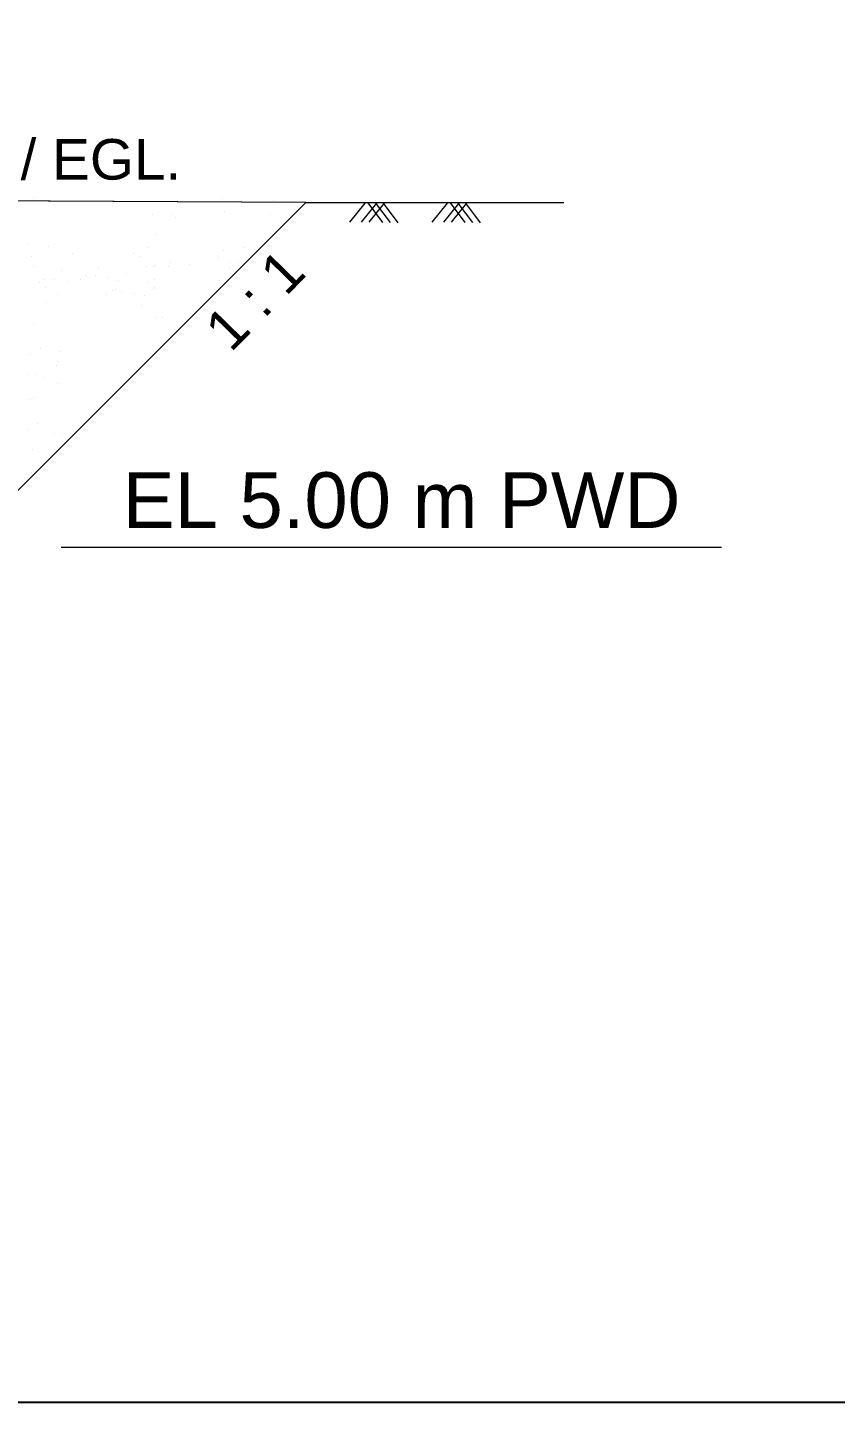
# Model space of a CAD drawing. Header units: inches. Extents: x -885 to 26362, y -28010 to 990.
# Drawn here: x 4170.31 to 4186.1, y -17604.19 to -17577.31 of the extents above; entities that cross this region are included whole.
import ezdxf

# ---------------------------------------------------------------- set-up
doc = ezdxf.new("R2010")
doc.units = ezdxf.units.IN
doc.header["$MEASUREMENT"] = 0
doc.layers.add('LINE', color=7, linetype='Continuous')
doc.styles.add('Arial-200', font='arial.ttf')
doc.styles.get("Standard").update_dxf_attribs({"font": 'arial.ttf'})

msp = doc.modelspace()

# ---------------------------------------------------------------- linework, layer by layer
at = {"layer": 'LINE', "color": 7, "lineweight": 20, "ltscale": 0.5}
for p, q in [((4170.434106, -17580.636622), (4170.434106, -17580.636622)), ((4170.434106, -17580.636622), (4170.434106, -17580.636622)), ((4174.116996, -17580.655266), (4174.116996, -17580.655266)), ((4174.116996, -17580.655266), (4174.116996, -17580.655266)), ((4175.122606, -17580.696424), (4175.122606, -17580.696424)), ((4175.122606, -17580.696424), (4175.122606, -17580.696424)), ((4169.01541, -17587.466629), (4175.748547, -17580.733493)), ((4169.01541, -17587.466629), (4175.748547, -17580.733493)), ((4172.753538, -17580.957537), (4172.753538, -17580.957537)), ((4172.753538, -17580.957537), (4172.753538, -17580.957537)), ((4174.154577, -17580.914839), (4174.154577, -17580.914839)), ((4174.154577, -17580.914839), (4174.154577, -17580.914839)), ((4175.246576, -17580.725563), (4175.246576, -17580.725563)), ((4175.246576, -17580.725563), (4175.246576, -17580.725563)), ((4175.748547, -17580.733493), (4180.794553, -17580.733493)), ((4175.748547, -17580.733493), (4180.794553, -17580.733493)), ((4176.90488, -17580.743755), (4176.605708, -17581.113924)), ((4176.90488, -17580.743755), (4176.605708, -17581.113924)), ((4177.13472, -17580.743008), (4176.835549, -17581.113177)), ((4177.13472, -17580.743008), (4176.835549, -17581.113177)), ((4177.256213, -17581.120966), (4176.97095, -17580.739975)), ((4177.256213, -17581.120966), (4176.97095, -17580.739975)), ((4177.283237, -17580.745758), (4176.984065, -17581.115927)), ((4177.283237, -17580.745758), (4176.984065, -17581.115927)), ((4177.40473, -17581.123716), (4177.119467, -17580.742725)), ((4177.40473, -17581.123716), (4177.119467, -17580.742725)), ((4177.553246, -17581.126466), (4177.267983, -17580.745475)), ((4177.553246, -17581.126466), (4177.267983, -17580.745475)), ((4178.513207, -17580.743755), (4178.214036, -17581.113924)), ((4178.513207, -17580.743755), (4178.214036, -17581.113924)), ((4178.743048, -17580.743008), (4178.443876, -17581.113177)), ((4178.743048, -17580.743008), (4178.443876, -17581.113177)), ((4178.86454, -17581.120966), (4178.579277, -17580.739975)), ((4178.86454, -17581.120966), (4178.579277, -17580.739975)), ((4178.891564, -17580.745758), (4178.592393, -17581.115927)), ((4178.891564, -17580.745758), (4178.592393, -17581.115927)), ((4179.013057, -17581.123716), (4178.727794, -17580.742725)), ((4179.013057, -17581.123716), (4178.727794, -17580.742725)), ((4179.161574, -17581.126466), (4178.876311, -17580.745475)), ((4179.161574, -17581.126466), (4178.876311, -17580.745475)), ((4173.136564, -17580.969443), (4173.136564, -17580.969443)), ((4173.136564, -17580.969443), (4173.136564, -17580.969443)), ((4173.20051, -17581.0272), (4173.20051, -17581.0272)), ((4173.20051, -17581.0272), (4173.20051, -17581.0272)), ((4175.056644, -17580.973087), (4175.056644, -17580.973087)), ((4175.056644, -17580.973087), (4175.056644, -17580.973087)), ((4172.839908, -17581.356053), (4172.839908, -17581.356053)), ((4172.839908, -17581.356053), (4172.839908, -17581.356053)), ((4170.316201, -17581.532202), (4170.316201, -17581.532202)), ((4170.316201, -17581.532202), (4170.316201, -17581.532202)), ((4170.729895, -17581.599934), (4170.729895, -17581.599934)), ((4170.729895, -17581.599934), (4170.729895, -17581.599934)), ((4171.194831, -17581.721765), (4171.194831, -17581.721765)), ((4171.194831, -17581.721765), (4171.194831, -17581.721765)), ((4172.391019, -17581.726081), (4172.391019, -17581.726081)), ((4172.391019, -17581.726081), (4172.391019, -17581.726081)), ((4172.649975, -17581.603578), (4172.649975, -17581.603578)), ((4172.649975, -17581.603578), (4172.649975, -17581.603578)), ((4174.145195, -17581.67043), (4174.145195, -17581.67043)), ((4174.145195, -17581.67043), (4174.145195, -17581.67043)), ((4174.561012, -17581.619008), (4174.561012, -17581.619008)), ((4174.561012, -17581.619008), (4174.561012, -17581.619008)), ((4170.393225, -17581.793269), (4170.393225, -17581.793269)), ((4170.393225, -17581.793269), (4170.393225, -17581.793269)), ((4170.433239, -17581.986544), (4170.433239, -17581.986544)), ((4170.433239, -17581.986544), (4170.433239, -17581.986544)), ((4171.704491, -17582.019812), (4171.704491, -17582.019812)), ((4171.704491, -17582.019812), (4171.704491, -17582.019812)), ((4172.530642, -17581.793269), (4172.530642, -17581.793269)), ((4172.530642, -17581.793269), (4172.530642, -17581.793269)), ((4172.634659, -17581.981865), (4172.634659, -17581.981865)), ((4172.634659, -17581.981865), (4172.634659, -17581.981865)), ((4172.783088, -17581.975384), (4172.783088, -17581.975384)), ((4172.783088, -17581.975384), (4172.783088, -17581.975384)), ((4172.810748, -17581.96627), (4172.810748, -17581.96627)), ((4172.810748, -17581.96627), (4172.810748, -17581.96627)), ((4173.074459, -17581.984645), (4173.074459, -17581.984645)), ((4173.074459, -17581.984645), (4173.074459, -17581.984645)), ((4173.100845, -17581.901957), (4173.100845, -17581.901957)), ((4173.100845, -17581.901957), (4173.100845, -17581.901957)), ((4173.483673, -17581.944796), (4173.483673, -17581.944796)), ((4173.483673, -17581.944796), (4173.483673, -17581.944796)), ((4174.036671, -17581.810419), (4174.036671, -17581.810419)), ((4174.036671, -17581.810419), (4174.036671, -17581.810419)), ((4174.264356, -17582.005618), (4174.264356, -17582.005618)), ((4174.264356, -17582.005618), (4174.264356, -17582.005618)), ((4174.285189, -17581.909801), (4174.285189, -17581.909801)), ((4174.285189, -17581.909801), (4174.285189, -17581.909801)), ((4174.433618, -17581.903321), (4174.433618, -17581.903321)), ((4174.433618, -17581.903321), (4174.433618, -17581.903321)), ((4170.54431, -17582.299036), (4170.54431, -17582.299036)), ((4170.54431, -17582.299036), (4170.54431, -17582.299036)), ((4170.653832, -17582.2276), (4170.653832, -17582.2276)), ((4170.653832, -17582.2276), (4170.653832, -17582.2276)), ((4170.834408, -17582.234723), (4170.834408, -17582.234723)), ((4170.834408, -17582.234723), (4170.834408, -17582.234723)), ((4170.984129, -17582.053929), (4170.984129, -17582.053929)), ((4170.984129, -17582.053929), (4170.984129, -17582.053929)), ((4171.096919, -17582.275404), (4171.096919, -17582.275404)), ((4171.096919, -17582.275404), (4171.096919, -17582.275404)), ((4171.345916, -17582.227532), (4171.345916, -17582.227532)), ((4171.345916, -17582.227532), (4171.345916, -17582.227532)), ((4171.455438, -17582.156097), (4171.455438, -17582.156097)), ((4171.455438, -17582.156097), (4171.455438, -17582.156097)), ((4171.636014, -17582.163219), (4171.636014, -17582.163219)), ((4171.636014, -17582.163219), (4171.636014, -17582.163219)), ((4171.898525, -17582.203901), (4171.898525, -17582.203901)), ((4171.898525, -17582.203901), (4171.898525, -17582.203901)), ((4172.090665, -17582.258189), (4172.090665, -17582.258189)), ((4172.090665, -17582.258189), (4172.090665, -17582.258189)), ((4172.256955, -17582.121102), (4172.256955, -17582.121102)), ((4172.256955, -17582.121102), (4172.256955, -17582.121102)), ((4172.681727, -17582.299036), (4172.681727, -17582.299036)), ((4172.681727, -17582.299036), (4172.681727, -17582.299036)), ((4172.791249, -17582.2276), (4172.791249, -17582.2276)), ((4172.791249, -17582.2276), (4172.791249, -17582.2276)), ((4174.074423, -17582.253142), (4174.074423, -17582.253142)), ((4174.074423, -17582.253142), (4174.074423, -17582.253142)), ((4170.666387, -17582.386607), (4170.666387, -17582.386607)), ((4170.666387, -17582.386607), (4170.666387, -17582.386607)), ((4170.90557, -17582.527512), (4170.90557, -17582.527512)), ((4170.90557, -17582.527512), (4170.90557, -17582.527512)), ((4171.855576, -17582.525579), (4171.855576, -17582.525579)), ((4171.855576, -17582.525579), (4171.855576, -17582.525579)), ((4171.965098, -17582.454144), (4171.965098, -17582.454144)), ((4171.965098, -17582.454144), (4171.965098, -17582.454144)), ((4172.03501, -17582.43919), (4172.03501, -17582.43919)), ((4172.03501, -17582.43919), (4172.03501, -17582.43919)), ((4172.145674, -17582.461266), (4172.145674, -17582.461266)), ((4172.145674, -17582.461266), (4172.145674, -17582.461266)), ((4172.408185, -17582.501947), (4172.408185, -17582.501947)), ((4172.408185, -17582.501947), (4172.408185, -17582.501947)), ((4172.600324, -17582.556235), (4172.600324, -17582.556235)), ((4172.600324, -17582.556235), (4172.600324, -17582.556235)), ((4172.766615, -17582.419149), (4172.766615, -17582.419149)), ((4172.766615, -17582.419149), (4172.766615, -17582.419149)), ((4172.803804, -17582.386607), (4172.803804, -17582.386607)), ((4172.803804, -17582.386607), (4172.803804, -17582.386607)), ((4170.681244, -17582.689665), (4170.681244, -17582.689665)), ((4170.681244, -17582.689665), (4170.681244, -17582.689665)), ((4172.544669, -17582.737236), (4172.544669, -17582.737236)), ((4172.544669, -17582.737236), (4172.544669, -17582.737236)), ((4172.838947, -17582.981434), (4172.838947, -17582.981434)), ((4172.838947, -17582.981434), (4172.838947, -17582.981434)), ((4172.942592, -17582.986281), (4172.942592, -17582.986281)), ((4172.942592, -17582.986281), (4172.942592, -17582.986281)), ((4173.578791, -17582.899063), (4173.578791, -17582.899063)), ((4173.578791, -17582.899063), (4173.578791, -17582.899063)), ((4170.432501, -17583.122712), (4170.432501, -17583.122712)), ((4170.432501, -17583.122712), (4170.432501, -17583.122712)), ((4170.563339, -17583.585244), (4170.563339, -17583.585244)), ((4170.563339, -17583.585244), (4170.563339, -17583.585244)), ((4170.938724, -17583.648913), (4170.938724, -17583.648913)), ((4170.938724, -17583.648913), (4170.938724, -17583.648913)), ((4170.369411, -17583.699565), (4170.369411, -17583.699565)), ((4170.369411, -17583.699565), (4170.369411, -17583.699565)), ((4170.875466, -17583.916163), (4170.875466, -17583.916163)), ((4170.875466, -17583.916163), (4170.875466, -17583.916163)), ((4170.90557, -17583.834931), (4170.90557, -17583.834931)), ((4170.90557, -17583.834931), (4170.90557, -17583.834931)), ((4170.315054, -17584.100522), (4170.315054, -17584.100522)), ((4170.315054, -17584.100522), (4170.315054, -17584.100522)), ((4170.463483, -17584.094041), (4170.463483, -17584.094041)), ((4170.463483, -17584.094041), (4170.463483, -17584.094041)), ((4170.627867, -17584.156035), (4170.627867, -17584.156035)), ((4170.627867, -17584.156035), (4170.627867, -17584.156035)), ((4170.894445, -17584.274502), (4170.894445, -17584.274502)), ((4170.894445, -17584.274502), (4170.894445, -17584.274502)), ((4170.379124, -17584.589083), (4170.379124, -17584.589083)), ((4170.379124, -17584.589083), (4170.379124, -17584.589083)), ((4170.437288, -17584.54269), (4170.437288, -17584.54269)), ((4170.437288, -17584.54269), (4170.437288, -17584.54269)), ((4170.316034, -17585.165936), (4170.316034, -17585.165936)), ((4170.316034, -17585.165936), (4170.316034, -17585.165936)), ((4170.509961, -17585.051615), (4170.509961, -17585.051615)), ((4170.509961, -17585.051615), (4170.509961, -17585.051615)), ((4170.845822, -17585.245971), (4170.845822, -17585.245971)), ((4170.845822, -17585.245971), (4170.845822, -17585.245971)), ((4170.994251, -17585.239491), (4170.994251, -17585.239491)), ((4170.994251, -17585.239491), (4170.994251, -17585.239491)), ((4170.410106, -17585.560412), (4170.410106, -17585.560412)), ((4170.410106, -17585.560412), (4170.410106, -17585.560412)), ((4170.383911, -17586.009061), (4170.383911, -17586.009061)), ((4170.383911, -17586.009061), (4170.383911, -17586.009061)), ((4170.973999, -17587.466629), (4183.871671, -17587.466629)), ((4170.973999, -17587.466629), (4183.871671, -17587.466629))]:
    msp.add_line(p, q, dxfattribs=at)
at = {"layer": 'LINE', "color": 7, "lineweight": -2, "ltscale": 0.5}
msp.add_lwpolyline([(4059.352579, -17604.189336), (4059.352579, -17469.470094), (4249.864639, -17469.470094), (4249.864639, -17604.189336), (4059.352579, -17604.189336)], close=True, dxfattribs=at)
at = {"layer": 'LINE', "color": 7, "lineweight": 20, "ltscale": 0.5}
for points in [[(4175.748547, -17580.733493), (4129.536216, -17580.488883)], [(4175.748547, -17580.733493), (4135.531355, -17580.520617)]]:
    msp.add_lwpolyline(points, dxfattribs=at)

# ---------------------------------------------------------------- texts
at = {"layer": 'LINE', "color": 7, "lineweight": 20, "ltscale": 0.5, "style": 'Arial-200'}
msp.add_text('LWL / EGL.', height=0.7923753, dxfattribs=at).set_placement((4167.596471, -17580.283284))
msp.add_text('LWL / EGL.', height=0.7923753, dxfattribs=at).set_placement((4167.596471, -17580.283284))
msp.add_text('1 : 1', height=0.7923753, rotation=45.6254429, dxfattribs=at).set_placement((4174.283607, -17583.680469))
msp.add_text('1 : 1', height=0.7923753, rotation=45.6254429, dxfattribs=at).set_placement((4174.283607, -17583.680469))
at = {"layer": 'LINE', "color": 7, "lineweight": 20, "ltscale": 0.5, "insert": (4172.174347, -17586.004558), "char_height": 1.08842386, "width": 37.17234402, "attachment_point": 1}
msp.add_mtext('EL 5.00 m PWD', dxfattribs=at)

doc.saveas('drawing.dxf')
